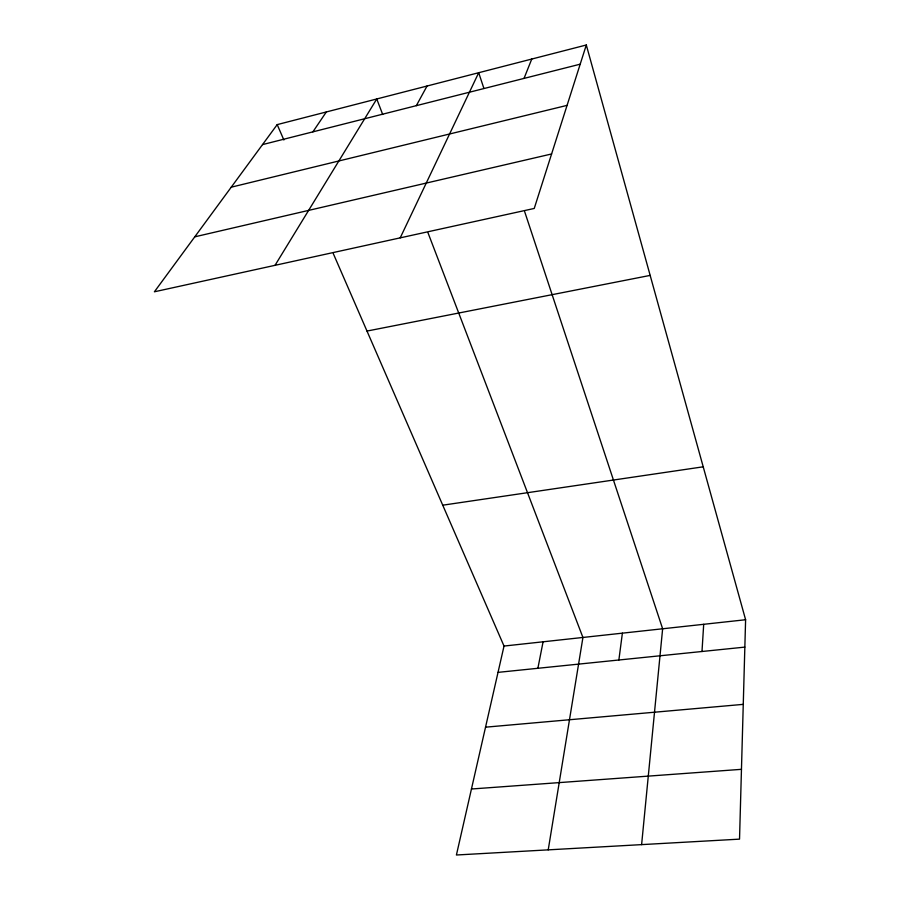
<?xml version="1.0" encoding="UTF-8"?>
<svg xmlns="http://www.w3.org/2000/svg" width="900" height="900" viewBox="0 0 900 900"><rect width="100%" height="100%" fill="white"/><g stroke="black" fill="none" stroke-linecap="round" stroke-linejoin="round"><path stroke-width="1.35" d="M586.305 45L534.24 208.451L154.395 291.791L277.2 124.616L586.305 45L745.605 619.74L739.53 839.137L456.412 855L504.022 646.054L333.281 253.564M701.989 651.488L703.699 624.308M641.61 844.627L662.636 628.774L524.655 211.624M618.874 659.992L622.384 633.161M548.224 849.859L582.93 637.459L428.006 232.808M537.885 668.284L543.082 641.801M524.025 78.401L531.765 59.051M400.219 237.847L478.699 72.72L483.896 88.414M416.329 105.66L427.05 86.017M275.029 265.32L376.762 98.978L382.702 114.491M312.896 131.85L326.317 111.971M262.519 144.607L580.196 64.181M231.232 187.189L567.067 105.379M194.771 236.835L551.599 153.968M366.998 331.065L650.16 275.4M442.744 505.192L703.215 466.808M504.022 646.054L745.605 619.74M498.026 672.367L744.84 647.111M485.539 727.178L743.254 704.363M471.454 789.008L741.465 769.331M277.2 124.616L283.882 139.984"/></g></svg>
